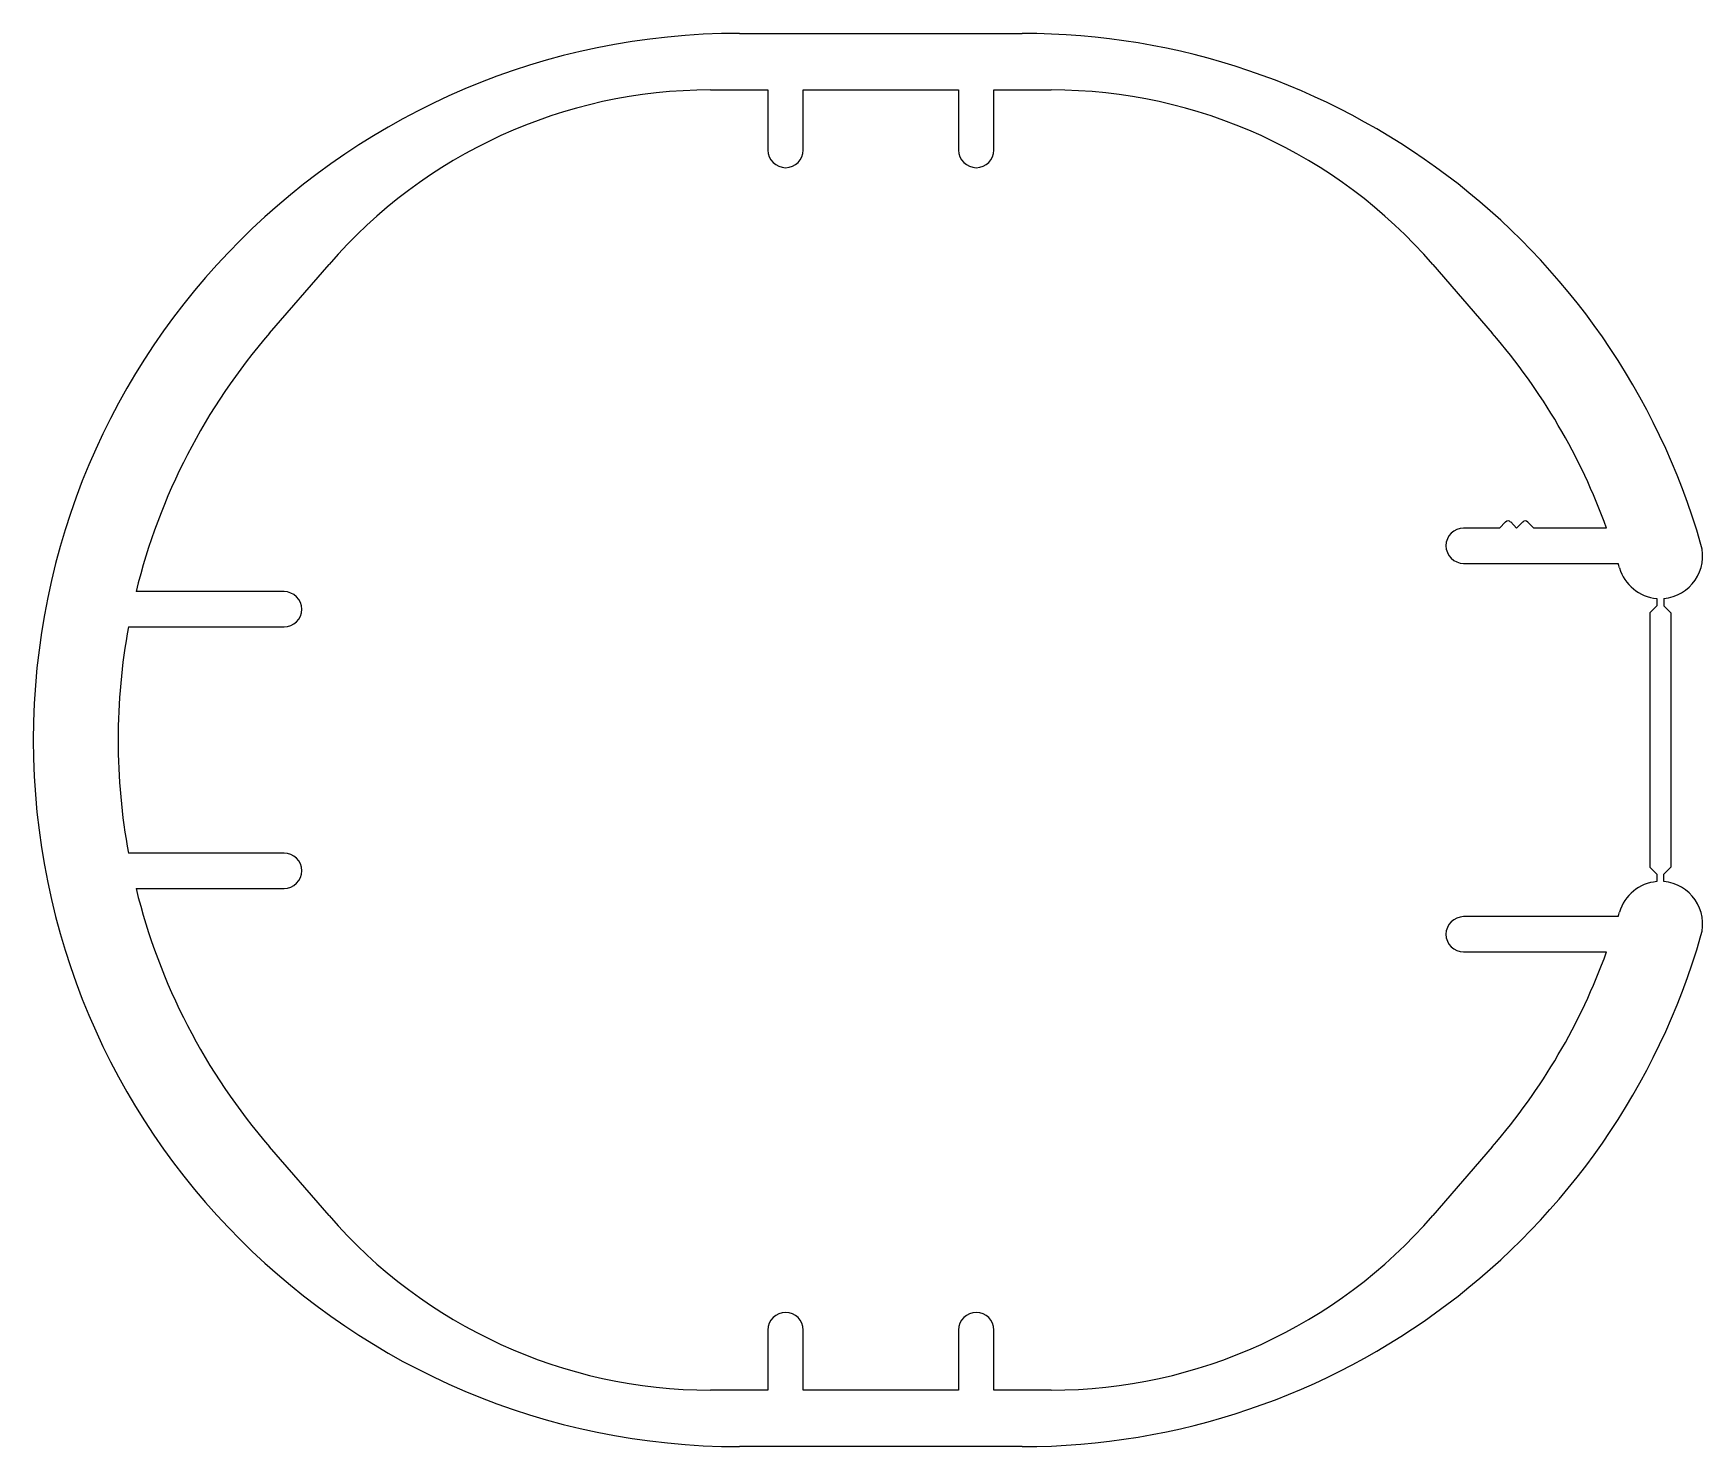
# Model space of a CAD drawing. Extents: x 2153 to 2271, y 2617 to 2717.
import ezdxf

# ---------------------------------------------------------------- set-up
doc = ezdxf.new("R2010")
doc.units = 0
doc.layers.get('0').update_dxf_attribs({"linetype": 'CONTINUOUS'})

msp = doc.modelspace()

# ---------------------------------------------------------------- linework, layer by layer
for p, q in [((2203.21, 2717.46), (2223.21, 2717.46)), ((2201.15, 2713.46), (2205.21, 2713.46)), ((2205.21, 2713.46), (2205.21, 2709.21)), ((2207.71, 2709.21), (2207.71, 2713.46)), ((2207.71, 2713.46), (2218.71, 2713.46)), ((2218.71, 2713.46), (2218.71, 2709.21)), ((2221.21, 2709.21), (2221.21, 2713.46)), ((2221.21, 2713.46), (2225.27, 2713.46)), ((2169.94, 2696.25), (2174.15, 2701.11)), ((2252.28, 2701.11), (2256.49, 2696.25)), ((2257.01, 2682.46), (2254.46, 2682.46)), ((2257.43, 2682.89), (2257.01, 2682.46)), ((2258.21, 2682.46), (2257.79, 2682.89)), ((2258.64, 2682.89), (2258.21, 2682.46)), ((2259.42, 2682.46), (2258.99, 2682.89)), ((2264.58, 2682.46), (2259.42, 2682.46)), ((2254.46, 2679.96), (2265.4, 2679.96)), ((2170.96, 2677.96), (2160.49, 2677.96)), ((2268.13, 2676.96), (2267.63, 2676.46)), ((2267.63, 2676.46), (2267.63, 2658.46)), ((2268.13, 2677.48), (2268.13, 2676.96)), ((2268.63, 2677.48), (2268.63, 2676.96)), ((2268.63, 2676.96), (2269.13, 2676.46)), ((2269.13, 2676.46), (2269.13, 2658.46)), ((2159.95, 2675.46), (2170.96, 2675.46)), ((2170.96, 2659.46), (2159.95, 2659.46)), ((2267.63, 2658.46), (2268.13, 2657.96)), ((2268.13, 2657.96), (2268.13, 2657.44)), ((2268.63, 2657.96), (2269.13, 2658.46)), ((2268.63, 2657.44), (2268.63, 2657.96)), ((2160.49, 2656.96), (2170.96, 2656.96)), ((2265.4, 2654.96), (2254.46, 2654.96)), ((2254.46, 2652.46), (2264.58, 2652.46)), ((2174.15, 2633.81), (2169.94, 2638.67)), ((2256.49, 2638.67), (2252.28, 2633.81)), ((2205.21, 2625.71), (2205.21, 2621.46)), ((2207.71, 2621.46), (2207.71, 2625.71)), ((2218.71, 2625.71), (2218.71, 2621.46)), ((2221.21, 2621.46), (2221.21, 2625.71)), ((2205.21, 2621.46), (2201.15, 2621.46)), ((2218.71, 2621.46), (2207.71, 2621.46)), ((2225.27, 2621.46), (2221.21, 2621.46)), ((2223.21, 2617.46), (2203.21, 2617.46))]:
    msp.add_line(p, q)
for centre, radius, start, end in [((2203.21, 2667.46), 50, 90, 270), ((2223.21, 2667.46), 50, 16.0704, 90), ((2201.15, 2677.75), 35.71, 90, 139.1387), ((2225.27, 2677.75), 35.71, 40.8613, 90), ((2206.46, 2709.21), 1.25, 180, 0), ((2219.96, 2709.21), 1.25, 180, 0), ((2203.21, 2667.46), 44, 139.1387, 166.1939), ((2223.21, 2667.46), 44, 19.9323, 40.8613), ((2254.46, 2681.21), 1.25, 90, 270), ((2257.61, 2682.71), 0.25, 45, 135), ((2258.82, 2682.71), 0.25, 45, 135), ((2268.38, 2680.47), 3, 274.9076, 16.0704), ((2223.21, 2667.46), 44, 16.0704, 16.5045), ((2268.38, 2680.47), 3, 196.0704, 265.3472), ((2170.96, 2676.71), 1.25, 270, 90), ((2203.21, 2667.46), 44, 169.5243, 190.4757), ((2170.96, 2658.21), 1.25, 270, 90), ((2203.21, 2667.46), 44, 193.8061, 220.8613), ((2268.38, 2654.45), 3, 94.6528, 163.9296), ((2268.38, 2654.45), 3, 343.9296, 85.0924), ((2223.21, 2667.46), 44, 343.4955, 343.9296), ((2254.46, 2653.71), 1.25, 90, 270), ((2223.21, 2667.46), 50, 270, 343.9296), ((2223.21, 2667.46), 44, 319.1387, 340.0677), ((2201.15, 2657.17), 35.71, 220.8613, 270), ((2225.27, 2657.17), 35.71, 270, 319.1387), ((2206.46, 2625.71), 1.25, 0, 180), ((2219.96, 2625.71), 1.25, 0, 180)]:
    msp.add_arc(centre, radius, start, end)

doc.saveas('drawing.dxf')
